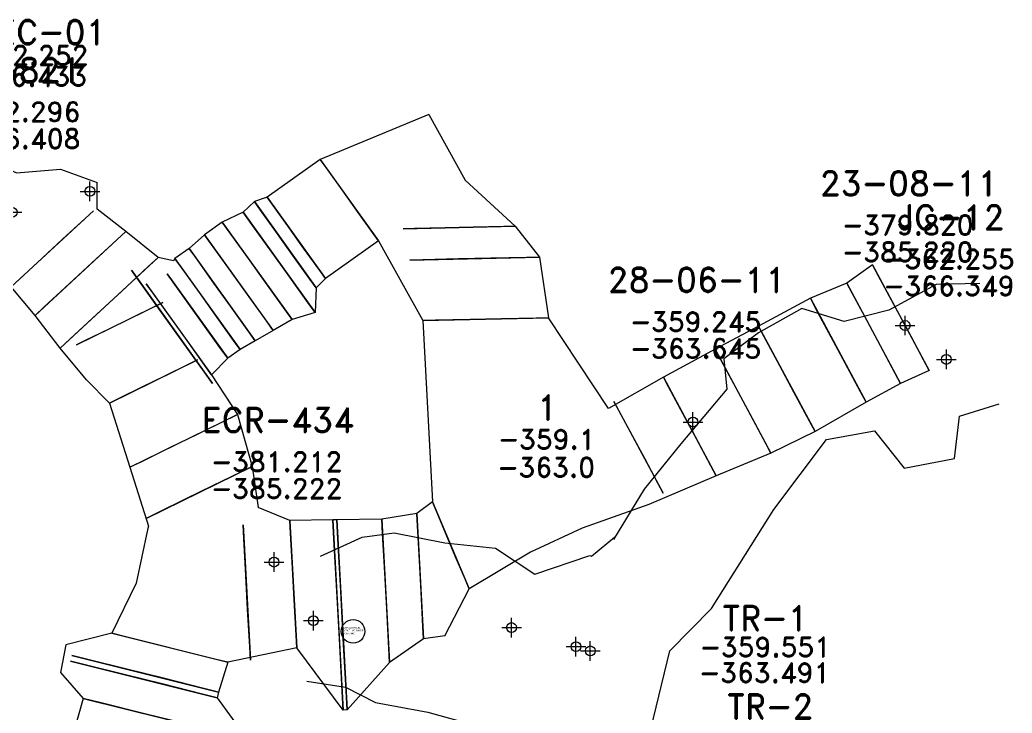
# Model space of a CAD drawing. Extents: x 0 to 99091, y -1812 to 13278.
# Drawn here: x 10275 to 10325.5, y 10085.6 to 10121 of the extents above; entities that cross this region are included whole.
import ezdxf
from ezdxf.enums import TextEntityAlignment as Align

# ---------------------------------------------------------------- set-up
doc = ezdxf.new("R2010")
doc.units = 0
doc.header["$MEASUREMENT"] = 0
doc.header["$PDMODE"] = 34
doc.header["$PDSIZE"] = 0.5
for name, color, linetype in [('POLIGONAL', 7, 'Continuous'), ('R-380-8541-480-F2', 4, 'Continuous'), ('R-380-8541-SE-FIC', 210, 'Continuous'), ('R-380-8541-SE-SCR', 1, 'Continuous'), ('R-380-8541-SE-SEC', 1, 'Continuous')]:
    doc.layers.add(name, color=color, linetype=linetype)
doc.styles.add('ROMAND', font='ROMAND.SHX')
doc.styles.add('ROMANS', font='ROMANS.SHX', dxfattribs={"width": 2.5})

# ---------------------------------------------------------------- blocks, each defined once
blk = doc.blocks.new('F2')
at = {"lineweight": 0}
blk.add_point((0, 0), dxfattribs=at)
at = {"lineweight": 0, "style": 'ROMAND'}
for tag, height, p in [('NOMBRE', 1.25, (0.201, 6.617)), ('CIELO', 1, (0.136, 4.616)), ('PISO', 1, (0.136, 3.247))]:
    blk.add_attdef(tag, text='', height=height, dxfattribs=at).set_placement(p, align=Align.CENTER)
at = {"lineweight": 0, "style": 'ROMANS', "flags": 1}
for tag, p in [('MINA', (-0.074, -3.255)), ('LOCALIZACION', (-0.074, -4.928)), ('ESTRUCTURA', (-0.074, -6.618)), ('NIVEL', (-0.074, -8.29)), ('OBRA', (-0.074, -10.121)), ('FECHA', (-0.074, -11.793)), ('ATRAS', (-0.074, -13.483)), ('TOPOGRAFO', (2.675, -15.297))]:
    blk.add_attdef(tag, text='', height=1.25, dxfattribs=at).set_placement(p, align=Align.CENTER)

msp = doc.modelspace()

# ---------------------------------------------------------------- linework, layer by layer
at = {"layer": 'R-380-8541-SE-FIC', "color": 2, "linetype": 'Continuous', "lineweight": 0, "flags": 128}
for points, elevation in [([(10323.845, 10107.525), (10321.635, 10107.472), (10319.212, 10106.169), (10316.934, 10105.599), (10314.791, 10106.247), (10312.571, 10105.021), (10310.816, 10103.69), (10310.964, 10102.148), (10308.62, 10099.354), (10306.762, 10097.056), (10305.196, 10094.479)], -361.216), ([(10316.505, 10070.655), (10313.682, 10074.45), (10311.215, 10076.199), (10308.744, 10078.484), (10306.666, 10083.081), (10308.055, 10088.807), (10310.187, 10090.973), (10313.366, 10096.02), (10316.041, 10099.58), (10318.492, 10100.02), (10320.002, 10098.121), (10322.569, 10098.608), (10322.808, 10100.773), (10324.833, 10101.404)], -353.849), ([(10294.019, 10094.833), (10296.598, 10094.31), (10299.176, 10094.048), (10301.187, 10092.725), (10303.984, 10093.678), (10304.075, 10093.638), (10305.249, 10094.603)], -357.93)]:
    msp.add_lwpolyline(points, dxfattribs=dict(at, elevation=elevation))
at = {"layer": 'R-380-8541-SE-FIC', "color": 2, "linetype": 'Continuous', "lineweight": 0}
for points in [[(10290.27, 10093.634, -363.98), (10292.387, 10094.609, -363.979), (10294.019, 10094.833, -363.899)], [(10290.27, 10093.634, -359.68), (10292.387, 10094.609, -359.179), (10294.019, 10094.833, -358.399)], [(10289.575, 10087.272, -359.68), (10291.549, 10086.955, -359.179), (10293.073, 10086.185, -358.399), (10295.731, 10085.693, -358.563), (10298.071, 10085.035, -358.642), (10300.123, 10084.508, -359.337), (10300.604, 10083.745, -361.216)], [(10289.575, 10087.272, -363.98), (10291.549, 10086.955, -363.979), (10293.073, 10086.185, -363.899), (10295.731, 10085.693, -363.763), (10298.071, 10085.035, -363.642), (10300.123, 10084.508, -363.537), (10300.604, 10083.746, -363.536)]]:
    msp.add_polyline3d(points, dxfattribs=at)
at = {"layer": 'R-380-8541-SE-SCR', "color": 1, "linetype": 'Continuous', "lineweight": 0, "flags": 128}
for points, elevation in [([(10277.024, 10113.345), (10278.899, 10112.676)], -382.064), ([(10277.024, 10113.345), (10278.899, 10112.676)], -386.955), ([(10296.611, 10089.581), (10297.836, 10091.98)], -381.154), ([(10296.611, 10089.581), (10297.836, 10091.98)], -385.154)]:
    msp.add_lwpolyline(points, dxfattribs=dict(at, elevation=elevation))
at = {"layer": 'R-380-8541-SE-SCR', "color": 1, "linetype": 'Continuous', "lineweight": 0}
for points in [[(10295.791, 10116.143, -385.348), (10290.254, 10113.852, -406.262), (10287.557, 10111.922, -401.362), (10286.901, 10111.698, -400.462), (10286.33, 10111.166, -399.495), (10285.27, 10110.653, -397.945), (10284.371, 10110.01, -396.378), (10283.575, 10109.317, -394.795), (10282.856, 10108.803, -393.462), (10282.792, 10108.678, -393.274)], [(10295.792, 10116.143, -380.748), (10290.254, 10113.852, -402.062), (10287.557, 10111.922, -397.062), (10286.901, 10111.698, -395.962), (10286.33, 10111.166, -394.595), (10285.27, 10110.653, -392.845), (10284.371, 10110.01, -391.678), (10283.575, 10109.317, -390.195), (10282.856, 10108.803, -388.862), (10282.792, 10108.678, -388.658)], [(10295.791, 10116.143, -385.348), (10297.632, 10112.787, -384.873), (10300.185, 10110.444, -384.701), (10301.42, 10108.871, -384.819), (10301.89, 10105.781, -384.956)], [(10295.792, 10116.143, -380.748), (10297.632, 10112.787, -380.173), (10300.185, 10110.444, -379.401), (10301.42, 10108.871, -379.819), (10301.89, 10105.781, -379.156)], [(10273.16, 10113.902, -381.949), (10273.16, 10113.902, -381.949), (10273.16, 10113.902, -381.949), (10273.16, 10113.902, -381.949), (10274.788, 10113.171, -381.964), (10277.024, 10113.345, -382.064)], [(10273.16, 10113.902, -387.049), (10273.16, 10113.902, -387.049), (10273.16, 10113.902, -387.049), (10273.16, 10113.902, -387.049), (10274.788, 10113.171, -386.964), (10277.024, 10113.345, -386.955)], [(10282.792, 10108.678, -388.658), (10282.001, 10108.849, -380.937), (10280.359, 10110.182, -381.199), (10278.894, 10111.314, -381.346), (10278.899, 10112.676, -382.064)], [(10282.792, 10108.678, -393.274), (10282.001, 10108.849, -386.237), (10280.359, 10110.182, -386.399), (10278.894, 10111.314, -386.646), (10278.899, 10112.676, -386.955)], [(10293.222, 10109.705, -402.062), (10290.526, 10107.775, -397.062), (10290.044, 10107.307, -395.962), (10289.997, 10106.044, -394.595), (10288.821, 10105.693, -392.845), (10287.863, 10105.131, -391.678), (10286.951, 10104.601, -390.195), (10286.174, 10104.168, -388.862), (10285.545, 10103.717, -387.595), (10284.717, 10102.879, -385.445)], [(10293.222, 10109.705, -406.262), (10290.526, 10107.775, -401.362), (10290.044, 10107.307, -400.462), (10289.997, 10106.044, -399.495), (10288.821, 10105.693, -397.945), (10287.863, 10105.131, -396.378), (10286.951, 10104.601, -394.795), (10286.174, 10104.168, -393.462), (10285.545, 10103.717, -392.295), (10284.717, 10102.879, -390.545)], [(10293.222, 10109.705, -402.062), (10295.491, 10105.638, -379.156)], [(10293.222, 10109.705, -406.262), (10295.491, 10105.638, -384.956)], [(10318.393, 10108.473, -379.72), (10317.078, 10107.541, -379.462), (10315.221, 10106.773, -379.514), (10312.578, 10105.356, -379.792), (10310.375, 10104.175, -379.557), (10307.732, 10102.758, -379.335), (10304.932, 10101.151, -380.407)], [(10318.393, 10108.473, -385.22), (10317.078, 10107.541, -385.262), (10315.221, 10106.773, -385.214), (10312.578, 10105.356, -385.292), (10310.375, 10104.175, -385.257), (10307.732, 10102.758, -385.135), (10304.932, 10101.151, -385.007)], [(10278.358, 10102.626, -380.875), (10277.01, 10104.231, -380.937), (10275.735, 10105.903, -381.199), (10274.521, 10107.362, -381.346), (10274.521, 10107.362, -381.346)], [(10278.358, 10102.626, -386.075), (10277.01, 10104.231, -386.237), (10275.735, 10105.903, -386.399), (10274.521, 10107.362, -386.646), (10274.521, 10107.362, -386.646)], [(10295.491, 10105.638, -379.156), (10295.974, 10096.404, -380.725)], [(10295.491, 10105.638, -384.956), (10295.974, 10096.404, -385.225)], [(10304.932, 10101.151, -385.007), (10301.89, 10105.781, -384.956)], [(10304.932, 10101.151, -380.407), (10301.89, 10105.781, -379.156)], [(10284.717, 10102.879, -390.545), (10286.045, 10100.845, -385.528), (10286.784, 10098.201, -385.489)], [(10284.717, 10102.879, -385.445), (10286.045, 10100.845, -381.428), (10286.784, 10098.201, -381.189)], [(10321.275, 10103.097, -379.72), (10319.818, 10102.429, -379.462), (10318.056, 10101.485, -379.514), (10315.46, 10099.98, -379.792), (10313.21, 10098.887, -379.557), (10310.425, 10097.734, -379.335), (10306.988, 10096.267, -380.407)], [(10321.275, 10103.097, -385.22), (10319.818, 10102.429, -385.262), (10318.056, 10101.485, -385.214), (10315.46, 10099.98, -385.292), (10313.21, 10098.887, -385.257), (10310.425, 10097.734, -385.135), (10306.988, 10096.267, -385.007)], [(10278.358, 10102.626, -380.875), (10279.521, 10101.435, -381.076), (10280.567, 10098.162, -381.428)], [(10278.358, 10102.626, -386.075), (10279.521, 10101.435, -385.776), (10280.567, 10098.162, -385.528)], [(10280.567, 10098.162, -381.428), (10281.512, 10095.167, -381.051), (10281.464, 10094.975, -381.026), (10280.889, 10092.255, -380.672), (10279.635, 10089.705, -379.718), (10277.304, 10089.113, -379.816), (10277.028, 10087.702, -379.778), (10278.19, 10086.385, -379.764), (10277.445, 10083.811, -379.622), (10275.705, 10081.201, -379.061)], [(10280.567, 10098.162, -385.528), (10281.512, 10095.167, -385.551), (10281.464, 10094.975, -385.526), (10280.889, 10092.255, -385.172), (10279.635, 10089.705, -384.818), (10277.305, 10089.113, -384.616), (10277.028, 10087.702, -384.578), (10278.19, 10086.385, -384.464), (10277.445, 10083.811, -384.122), (10275.705, 10081.201, -383.661)], [(10286.784, 10098.201, -381.189), (10287.096, 10096.109, -381.329), (10287.096, 10096.108, -381.329)], [(10286.784, 10098.201, -385.489), (10287.095, 10096.109, -385.829)], [(10295.974, 10096.404, -385.225), (10295.174, 10095.812, -384.95), (10293.395, 10095.515, -385.108), (10291.102, 10095.491, -385.308), (10290.903, 10095.48, -385.326), (10288.709, 10095.461, -385.218), (10287.095, 10096.109, -385.829)], [(10295.974, 10096.404, -380.725), (10295.174, 10095.812, -381.05), (10293.395, 10095.515, -381.008), (10291.102, 10095.491, -381.408), (10290.903, 10095.48, -381.426), (10288.709, 10095.461, -381.318), (10287.096, 10096.109, -381.329)], [(10306.988, 10096.267, -380.407), (10303.593, 10095.054, -380.842), (10300.959, 10093.837, -380.89), (10297.836, 10091.98, -381.154)], [(10306.988, 10096.267, -385.007), (10303.593, 10095.054, -385.142), (10300.959, 10093.837, -385.29), (10297.836, 10091.98, -385.225)], [(10296.611, 10089.581, -381.154), (10295.522, 10089.422, -381.05), (10293.791, 10088.226, -381.008), (10291.628, 10085.805, -381.408), (10291.429, 10085.794, -381.426), (10289.062, 10088.97, -381.318), (10285.554, 10088.23, -379.718)], [(10296.611, 10089.581, -385.154), (10295.522, 10089.422, -384.95), (10293.791, 10088.226, -385.108), (10291.628, 10085.805, -385.308), (10291.429, 10085.794, -385.326), (10289.062, 10088.97, -385.218), (10285.554, 10088.23, -384.818)], [(10285.554, 10088.23, -379.718), (10285.073, 10086.714, -379.816), (10285.001, 10086.426, -379.778), (10286.534, 10084.306, -379.764), (10285.207, 10081.876, -379.622), (10282.674, 10078.43, -379.061)], [(10285.554, 10088.23, -384.818), (10285.073, 10086.714, -384.616), (10285.001, 10086.426, -384.578), (10286.534, 10084.306, -384.464), (10285.207, 10081.876, -384.122), (10282.674, 10078.43, -383.661)]]:
    msp.add_polyline3d(points, dxfattribs=at)
msp.add_circle((10291.931, 10089.806), 0.6, dxfattribs=at)
at = {"layer": 'R-380-8541-SE-SEC', "color": 1, "linetype": 'Continuous', "lineweight": 0}
for points in [[(10290.254, 10113.852, -406.262), (10293.222, 10109.705, -406.262), (10293.222, 10109.705, -403.826), (10292.925, 10110.12, -402.591), (10292.109, 10111.26, -402.062), (10291.367, 10112.297, -402.062), (10290.551, 10113.437, -402.591), (10290.254, 10113.852, -403.826), (10290.254, 10113.852, -406.262)], [(10286.901, 10111.698, -400.462), (10290.044, 10107.307, -400.462), (10290.044, 10107.307, -397.852), (10289.73, 10107.746, -396.529), (10288.866, 10108.954, -395.962), (10288.08, 10110.051, -395.962), (10287.216, 10111.259, -396.529), (10286.901, 10111.698, -397.852), (10286.901, 10111.698, -400.462)], [(10287.557, 10111.922, -401.362), (10290.526, 10107.775, -401.362), (10290.526, 10107.775, -398.868), (10290.229, 10108.189, -397.604), (10289.412, 10109.33, -397.062), (10288.67, 10110.366, -397.062), (10287.854, 10111.507, -397.604), (10287.557, 10111.922, -398.868), (10287.557, 10111.922, -401.362)], [(10278.705, 10111.233, -386.646), (10274.521, 10107.362, -386.646), (10274.521, 10107.362, -383.572), (10274.94, 10107.749, -382.014), (10276.09, 10108.813, -381.346), (10277.136, 10109.781, -381.346), (10278.287, 10110.846, -382.014), (10278.705, 10111.233, -383.572), (10278.705, 10111.233, -386.646)], [(10286.33, 10111.166, -399.495), (10289.997, 10106.044, -399.495), (10289.997, 10106.044, -396.653), (10289.631, 10106.556, -395.213), (10288.622, 10107.965, -394.595), (10287.705, 10109.245, -394.595), (10286.697, 10110.654, -395.213), (10286.33, 10111.166, -396.653), (10286.33, 10111.166, -399.495)], [(10285.27, 10110.653, -397.945), (10288.821, 10105.693, -397.945), (10288.821, 10105.693, -394.987), (10288.465, 10106.189, -393.488), (10287.489, 10107.553, -392.845), (10286.601, 10108.793, -392.845), (10285.625, 10110.157, -393.488), (10285.27, 10110.653, -394.987), (10285.27, 10110.653, -397.945)], [(10294.486, 10110.316, -384.701), (10300.185, 10110.444, -384.701), (10300.185, 10110.444, -381.627), (10299.615, 10110.431, -380.068), (10298.048, 10110.396, -379.401), (10296.623, 10110.364, -379.401), (10295.056, 10110.329, -380.068), (10294.486, 10110.316, -381.627), (10294.486, 10110.316, -384.701)], [(10280.359, 10110.182, -386.399), (10275.735, 10105.903, -386.399), (10275.735, 10105.903, -383.383), (10276.197, 10106.331, -381.855), (10277.469, 10107.508, -381.199), (10278.625, 10108.578, -381.199), (10279.896, 10109.754, -381.855), (10280.359, 10110.182, -383.383), (10280.359, 10110.182, -386.399)], [(10284.371, 10110.01, -396.378), (10287.863, 10105.131, -396.378), (10287.863, 10105.131, -393.652), (10287.514, 10105.619, -392.271), (10286.554, 10106.961, -391.678), (10285.681, 10108.18, -391.678), (10284.72, 10109.522, -392.271), (10284.371, 10110.01, -393.652), (10284.371, 10110.01, -396.378)], [(10283.575, 10109.317, -394.795), (10286.951, 10104.601, -394.795), (10286.951, 10104.601, -392.127), (10286.614, 10105.073, -390.775), (10285.685, 10106.37, -390.195), (10284.841, 10107.549, -390.195), (10283.913, 10108.846, -390.775), (10283.575, 10109.317, -392.127), (10283.575, 10109.317, -394.795)], [(10282.001, 10108.849, -386.237), (10277.01, 10104.231, -386.237), (10277.01, 10104.231, -383.163), (10277.509, 10104.693, -381.605), (10278.881, 10105.963, -380.937), (10280.129, 10107.117, -380.937), (10281.502, 10108.387, -381.605), (10282.001, 10108.849, -383.163), (10282.001, 10108.849, -386.237)], [(10282.856, 10108.803, -393.462), (10286.174, 10104.168, -393.462), (10286.174, 10104.168, -390.794), (10285.842, 10104.631, -389.441), (10284.93, 10105.906, -388.862), (10284.1, 10107.064, -388.862), (10283.188, 10108.339, -389.441), (10282.856, 10108.803, -390.794), (10282.856, 10108.803, -393.462)], [(10294.822, 10108.724, -384.819), (10301.42, 10108.871, -384.819), (10301.42, 10108.871, -381.919), (10300.761, 10108.856, -380.449), (10298.946, 10108.816, -379.819), (10297.296, 10108.779, -379.819), (10295.482, 10108.738, -380.449), (10294.822, 10108.724, -381.919), (10294.822, 10108.724, -384.819)], [(10318.393, 10108.473, -385.22), (10321.275, 10103.097, -385.22), (10321.275, 10103.097, -382.03), (10320.987, 10103.634, -380.413), (10320.194, 10105.113, -379.72), (10319.474, 10106.457, -379.72), (10318.681, 10107.935, -380.413), (10318.393, 10108.473, -382.03), (10318.393, 10108.473, -385.22)], [(10280.638, 10108.198, -390.312), (10284.77, 10102.425, -390.312), (10284.77, 10102.425, -387.238), (10284.357, 10103.002, -385.679), (10283.221, 10104.59, -385.012), (10282.187, 10106.033, -385.012), (10281.051, 10107.621, -385.679), (10280.638, 10108.198, -387.238), (10280.638, 10108.198, -390.312)], [(10282.46, 10108.027, -392.295), (10285.545, 10103.717, -392.295), (10285.545, 10103.717, -389.569), (10285.236, 10104.148, -388.187), (10284.388, 10105.333, -387.595), (10283.617, 10106.411, -387.595), (10282.768, 10107.596, -388.187), (10282.46, 10108.027, -389.569), (10282.46, 10108.027, -392.295)], [(10281.4, 10107.514, -390.545), (10284.717, 10102.879, -390.545), (10284.717, 10102.879, -387.587), (10284.385, 10103.342, -386.087), (10283.473, 10104.617, -385.445), (10282.644, 10105.776, -385.445), (10281.731, 10107.05, -386.087), (10281.4, 10107.514, -387.587), (10281.4, 10107.514, -390.545)], [(10317.078, 10107.541, -385.262), (10319.818, 10102.429, -385.262), (10319.818, 10102.429, -381.898), (10319.544, 10102.94, -380.192), (10318.79, 10104.346, -379.462), (10318.105, 10105.624, -379.462), (10317.352, 10107.03, -380.192), (10317.078, 10107.541, -381.898), (10317.078, 10107.541, -385.262)], [(10277.846, 10104.4, -386.024), (10282.246, 10106.555, -386.024), (10282.246, 10106.555, -383.298), (10281.806, 10106.34, -381.916), (10280.596, 10105.747, -381.324), (10279.496, 10105.208, -381.324), (10278.286, 10104.616, -381.916), (10277.846, 10104.4, -383.298), (10277.846, 10104.4, -386.024)], [(10315.221, 10106.773, -385.214), (10318.056, 10101.485, -385.214), (10318.056, 10101.485, -381.908), (10317.772, 10102.013, -380.232), (10316.993, 10103.468, -379.514), (10316.284, 10104.79, -379.514), (10315.505, 10106.244, -380.232), (10315.221, 10106.773, -381.908), (10315.221, 10106.773, -385.214)], [(10295.491, 10105.638, -384.956), (10301.89, 10105.781, -384.956), (10301.89, 10105.781, -381.592), (10301.25, 10105.767, -379.886), (10299.49, 10105.727, -379.156), (10297.891, 10105.692, -379.156), (10296.131, 10105.652, -379.886), (10295.491, 10105.638, -381.592), (10295.491, 10105.638, -384.956)], [(10312.578, 10105.356, -385.292), (10315.46, 10099.98, -385.292), (10315.46, 10099.98, -382.102), (10315.172, 10100.517, -380.485), (10314.379, 10101.996, -379.792), (10313.659, 10103.34, -379.792), (10312.866, 10104.818, -380.485), (10312.578, 10105.356, -382.102), (10312.578, 10105.356, -385.292)], [(10310.375, 10104.175, -385.257), (10313.21, 10098.887, -385.257), (10313.21, 10098.887, -381.951), (10312.927, 10099.416, -380.275), (10312.147, 10100.87, -379.557), (10311.438, 10102.192, -379.557), (10310.659, 10103.646, -380.275), (10310.375, 10104.175, -381.951), (10310.375, 10104.175, -385.257)], [(10279.521, 10101.435, -385.776), (10284.011, 10103.634, -385.776), (10284.011, 10103.634, -383.05), (10283.562, 10103.414, -381.668), (10282.327, 10102.81, -381.076), (10281.204, 10102.26, -381.076), (10279.97, 10101.655, -381.668), (10279.521, 10101.435, -383.05), (10279.521, 10101.435, -385.776)], [(10307.732, 10102.758, -385.135), (10310.425, 10097.734, -385.135), (10310.425, 10097.734, -381.771), (10310.156, 10098.237, -380.065), (10309.415, 10099.618, -379.335), (10308.742, 10100.874, -379.335), (10308.001, 10102.256, -380.065), (10307.732, 10102.758, -381.771), (10307.732, 10102.758, -385.135)], [(10305.218, 10101.524, -385.308), (10307.722, 10096.853, -385.308), (10307.722, 10096.853, -382.118), (10307.472, 10097.32, -380.501), (10306.783, 10098.604, -379.808), (10306.157, 10099.772, -379.808), (10305.468, 10101.057, -380.501), (10305.218, 10101.524, -382.118), (10305.218, 10101.524, -385.308)], [(10280.567, 10098.162, -385.528), (10286.045, 10100.845, -385.528), (10286.045, 10100.845, -383.15), (10285.497, 10100.577, -381.944), (10283.991, 10099.839, -381.428), (10282.621, 10099.168, -381.428), (10281.115, 10098.43, -381.944), (10280.567, 10098.162, -383.15), (10280.567, 10098.162, -385.528)], [(10281.395, 10095.561, -385.489), (10286.784, 10098.201, -385.489), (10286.784, 10098.201, -382.995), (10286.245, 10097.937, -381.731), (10284.763, 10097.211, -381.189), (10283.416, 10096.551, -381.189), (10281.934, 10095.825, -381.731), (10281.395, 10095.561, -382.995), (10281.395, 10095.561, -385.489)], [(10295.974, 10096.404, -385.225), (10297.836, 10091.98, -385.225), (10297.836, 10091.98, -382.615), (10297.65, 10092.423, -381.292), (10297.137, 10093.639, -380.725), (10296.672, 10094.745, -380.725), (10296.16, 10095.962, -381.292), (10295.974, 10096.404, -382.615), (10295.974, 10096.404, -385.225)], [(10295.174, 10095.812, -384.95), (10295.522, 10089.422, -384.95), (10295.522, 10089.422, -382.688), (10295.487, 10090.061, -381.542), (10295.392, 10091.818, -381.05), (10295.305, 10093.416, -381.05), (10295.209, 10095.173, -381.542), (10295.174, 10095.812, -382.688), (10295.174, 10095.812, -384.95)], [(10288.709, 10095.461, -385.218), (10289.062, 10088.97, -385.218), (10289.062, 10088.97, -382.956), (10289.027, 10089.619, -381.809), (10288.929, 10091.404, -381.318), (10288.841, 10093.027, -381.318), (10288.744, 10094.811, -381.809), (10288.709, 10095.461, -382.956), (10288.709, 10095.461, -385.218)], [(10290.903, 10095.48, -385.326), (10291.429, 10085.794, -385.326), (10291.429, 10085.794, -383.064), (10291.377, 10086.763, -381.917), (10291.232, 10089.426, -381.426), (10291.1, 10091.848, -381.426), (10290.955, 10094.511, -381.917), (10290.903, 10095.48, -383.064), (10290.903, 10095.48, -385.326)], [(10291.102, 10095.491, -385.308), (10291.628, 10085.805, -385.308), (10291.628, 10085.805, -383.046), (10291.576, 10086.773, -381.9), (10291.431, 10089.437, -381.408), (10291.299, 10091.858, -381.408), (10291.154, 10094.522, -381.9), (10291.102, 10095.491, -383.046), (10291.102, 10095.491, -385.308)], [(10293.395, 10095.515, -385.108), (10293.791, 10088.226, -385.108), (10293.791, 10088.226, -382.73), (10293.752, 10088.955, -381.524), (10293.643, 10090.959, -381.008), (10293.543, 10092.782, -381.008), (10293.434, 10094.786, -381.524), (10293.395, 10095.515, -382.73), (10293.395, 10095.515, -385.108)], [(10286.327, 10095.231, -385.227), (10286.702, 10088.341, -385.227), (10286.702, 10088.341, -382.965), (10286.664, 10089.03, -381.819), (10286.561, 10090.925, -381.327), (10286.467, 10092.647, -381.327), (10286.364, 10094.542, -381.819), (10286.327, 10095.231, -382.965), (10286.327, 10095.231, -385.227)], [(10279.635, 10089.705, -384.818), (10285.554, 10088.23, -384.818), (10285.554, 10088.23, -381.86), (10284.962, 10088.378, -380.361), (10283.335, 10088.783, -379.718), (10281.855, 10089.152, -379.718), (10280.227, 10089.558, -380.361), (10279.635, 10089.705, -381.86), (10279.635, 10089.705, -384.818)], [(10277.53, 10088.288, -384.578), (10285.001, 10086.426, -384.578), (10285.001, 10086.426, -381.794), (10284.254, 10086.612, -380.383), (10282.2, 10087.124, -379.778), (10280.332, 10087.589, -379.778), (10278.277, 10088.101, -380.383), (10277.53, 10088.288, -381.794), (10277.53, 10088.288, -384.578)], [(10277.602, 10088.576, -384.616), (10285.073, 10086.714, -384.616), (10285.073, 10086.714, -381.832), (10284.326, 10086.901, -380.421), (10282.272, 10087.413, -379.816), (10280.404, 10087.878, -379.816), (10278.349, 10088.39, -380.421), (10277.602, 10088.576, -381.832), (10277.602, 10088.576, -384.616)], [(10278.19, 10086.385, -384.464), (10286.534, 10084.306, -384.464), (10286.534, 10084.306, -381.738), (10285.7, 10084.514, -380.356), (10283.405, 10085.086, -379.764), (10281.319, 10085.605, -379.764), (10279.024, 10086.177, -380.356), (10278.19, 10086.385, -381.738), (10278.19, 10086.385, -384.464)]]:
    msp.add_polyline3d(points, dxfattribs=at)

# ---------------------------------------------------------------- block references
at = {"layer": 'POLIGONAL', "color": 4, "linetype": 'Continuous', "lineweight": 0}
for p, values in [((10322.148, 10103.657, -362.255), {'NOMBRE': 'JC-12', 'CIELO': '-362.255', 'PISO': '-366.349'}), ((10309.242, 10100.469, -359.245), {'NOMBRE': '28-06-11', 'CIELO': '-359.245', 'PISO': '-363.645'})]:
    msp.add_blockref('F2', p, dxfattribs=at).add_auto_attribs(values)
ref = msp.add_blockref('F2', (10300, 10090, -359.1), dxfattribs=at)
ref.add_attrib('NOMBRE', '1', dxfattribs={"layer": '0', "lineweight": 0, "height": 1.25, "style": 'ROMAND'}).set_placement((10301.831, 10100.59, -359.1), align=Align.CENTER)
ref.add_attrib('CIELO', '-359.1', dxfattribs={"layer": '0', "lineweight": 0, "height": 1, "style": 'ROMAND'}).set_placement((10301.799, 10099.094, -359.1), align=Align.CENTER)
ref.add_attrib('PISO', '-363.0', dxfattribs={"layer": '0', "lineweight": 0, "height": 1, "style": 'ROMAND'}).set_placement((10301.768, 10097.66, -359.1), align=Align.CENTER)
ref = msp.add_blockref('F2', (10289.912, 10090.353, -359.68), dxfattribs=at)
ref.add_attrib('NOMBRE', '04-07-11', dxfattribs={"layer": '0', "lineweight": 0, "height": 1.25, "style": 'ROMAND'}).set_placement((10295.83, 10072.479, -359.68), align=Align.CENTER)
ref.add_attrib('CIELO', '-359.680', dxfattribs={"layer": '0', "lineweight": 0, "height": 1, "style": 'ROMAND'}).set_placement((10295.922, 10070.364, -359.68), align=Align.CENTER)
ref.add_attrib('PISO', '-363.980', dxfattribs={"layer": '0', "lineweight": 0, "height": 1, "style": 'ROMAND'}).set_placement((10295.83, 10068.526, -359.68), align=Align.CENTER)
ref = msp.add_blockref('F2', (10304.01, 10088.811, -359.551), dxfattribs=at)
ref.add_attrib('NOMBRE', 'TR-1', dxfattribs={"layer": '0', "lineweight": 0, "height": 1.25, "style": 'ROMAND'}).set_placement((10312.933, 10089.856, -359.551), align=Align.CENTER)
ref.add_attrib('CIELO', '-359.551', dxfattribs={"layer": '0', "lineweight": 0, "height": 1, "style": 'ROMAND'}).set_placement((10312.933, 10088.509, -359.551), align=Align.CENTER)
ref.add_attrib('PISO', '-363.491', dxfattribs={"layer": '0', "lineweight": 0, "height": 1, "style": 'ROMAND'}).set_placement((10312.897, 10087.197, -359.551), align=Align.CENTER)
ref = msp.add_blockref('F2', (10303.282, 10089.029, -359.777), dxfattribs=at)
ref.add_attrib('NOMBRE', 'TR-2', dxfattribs={"layer": '0', "lineweight": 0, "height": 1.25, "style": 'ROMAND'}).set_placement((10313.181, 10085.353, -359.777), align=Align.CENTER)
ref.add_attrib('CIELO', '-359.777', dxfattribs={"layer": '0', "lineweight": 0, "height": 1, "style": 'ROMAND'}).set_placement((10313.217, 10083.828, -359.777), align=Align.CENTER)
ref.add_attrib('PISO', '-363.509', dxfattribs={"layer": '0', "lineweight": 0, "height": 1, "style": 'ROMAND'}).set_placement((10313.181, 10082.304, -359.777), align=Align.CENTER)
at = {"layer": 'R-380-8541-480-F2', "color": 2, "linetype": 'Continuous', "lineweight": 0}
for p, values in [((10274.566, 10111.157, -382.296), {'NOMBRE': 'RP-821', 'CIELO': '-382.296', 'PISO': '-386.408'}), ((10287.904, 10093.334, -381.212), {'NOMBRE': 'ECR-434', 'CIELO': '-381.212', 'PISO': '-385.222'})]:
    msp.add_blockref('F2', p, dxfattribs=at).add_auto_attribs(values)
at = {"layer": 'R-380-8541-SE-FIC', "color": 2, "linetype": 'Continuous', "lineweight": 0}
msp.add_blockref('F2', (10320.047, 10105.388, -379.82), dxfattribs=at).add_auto_attribs({'NOMBRE': '23-08-11', 'CIELO': '-379.820', 'PISO': '-385.220'})
at = {"layer": 'R-380-8541-SE-SEC', "color": 1, "linetype": 'Continuous', "lineweight": 0}
ref = msp.add_blockref('F2', (10278.525, 10112.222, -382.252), dxfattribs=at)
ref.add_attrib('NOMBRE', 'TREC-01', dxfattribs={"layer": '0', "lineweight": 0, "height": 1.25, "style": 'ROMAND'}).set_placement((10275.573, 10119.71, -382.252), align=Align.CENTER)
ref.add_attrib('CIELO', '-382.252', dxfattribs={"layer": '0', "lineweight": 0, "height": 1, "style": 'ROMAND'}).set_placement((10275.112, 10118.647, -382.252), align=Align.CENTER)
ref.add_attrib('PISO', '-386.433', dxfattribs={"layer": '0', "lineweight": 0, "height": 1, "style": 'ROMAND'}).set_placement((10275.041, 10117.584, -382.252), align=Align.CENTER)

# ---------------------------------------------------------------- texts
at = {"layer": 'R-380-8541-SE-SCR', "color": 1, "linetype": 'Continuous', "lineweight": 0, "insert": (10291.455, 10090.034), "char_height": 0.08721, "width": 1.04806, "attachment_point": 1}
msp.add_mtext('C/POZO ROBB. VENTILACION DE 460 A 440', dxfattribs=at)

doc.saveas('drawing.dxf')
